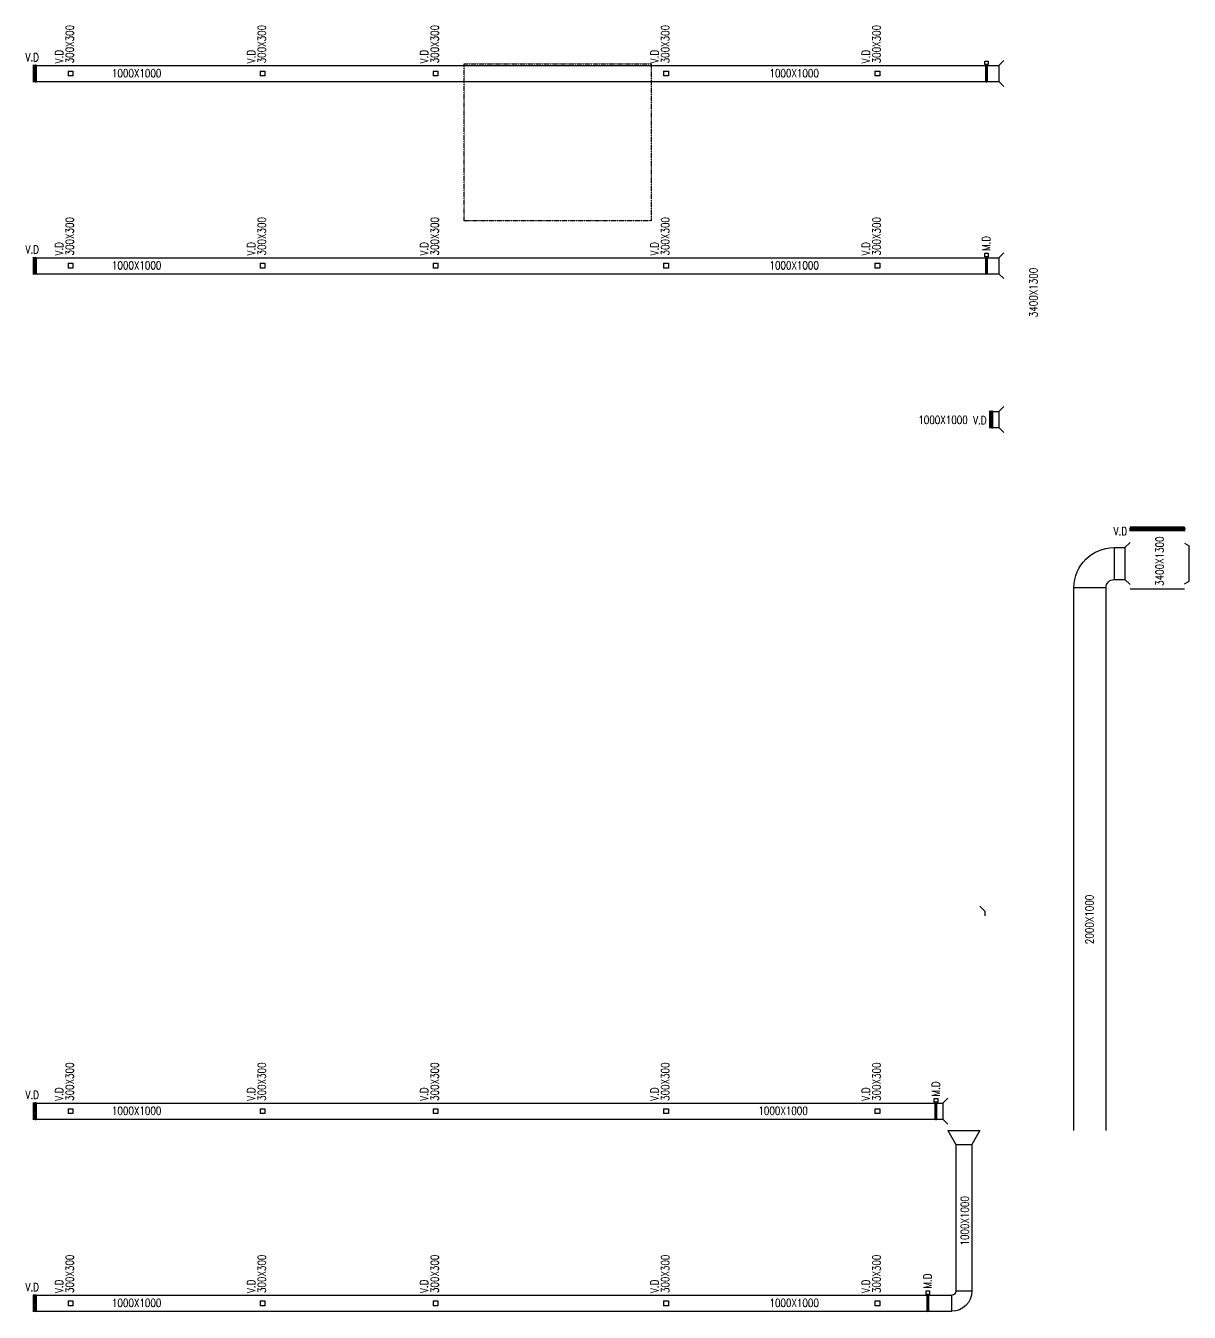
# Model space of a CAD drawing. Extents: x -255138 to 664740, y -29000 to 131250.
# Drawn here: x -255138 to -182465, y 7240 to 87589 of the extents above; entities that cross this region are included whole.
import ezdxf
from ezdxf.enums import TextEntityAlignment as Align

# ---------------------------------------------------------------- set-up
doc = ezdxf.new("R2010")
doc.units = 0
doc.header["$LTSCALE"] = 10
doc.linetypes.add('XFM1D40-200k$0$CENTER', pattern=[2, 1.25, -0.25, 0.25, -0.25])
doc.linetypes.add('XFM1D40-200k$0$HIDDEN2', pattern=[0.1875, 0.125, -0.0625])
for name, color, linetype in [('XFM1D40-200k$0$M-CWTR-TEXT', 4, 'Continuous'), ('XFM1D40-200k$0$M-DUCT-FLAN-L', 3, 'Continuous'), ('XFM1D40-200k$0$M-HVAC-CMDUCT', 150, 'Continuous'), ('XFM1D40-200k$0$M-HVAC-DAPR', 3, 'Continuous')]:
    doc.layers.add(name, color=color, linetype=linetype)
doc.styles.add('XFM1D40-200k$0$12P7-XCM2P10$0$AA-TXT', font='simplex.shx', dxfattribs={"bigfont": 'china.shx'})

# ---------------------------------------------------------------- blocks, each defined once
blk = doc.blocks.new('XFM1D40-200k$0$H-PD')
at = {"layer": 'XFM1D40-200k$0$M-HVAC-DAPR', "ltscale": 0.5}
blk.add_lwpolyline([(-5.5, 11.1), (-5.5, 0), (5.5, 0), (5.5, 11.1)], close=True, dxfattribs=at)
blk = doc.blocks.new('XFM1D40-200k$0$90-DUCT-0.75D')
for p, q in [((-125, 75), (-25, 75)), ((0, -50), (0, 50))]:
    blk.add_line(p, q)
for radius in [125, 25]:
    blk.add_arc((0, 75), radius, 180, 270)
blk = doc.blocks.new('XFM1D40-200k')
at = {"linetype": 'XFM1D40-200k$0$CENTER'}
blk.add_lwpolyline([(-227747, 85200), (-216071, 85200), (-216071, 75412), (-227747, 75412)], close=True, dxfattribs=at)
at = {"layer": 'XFM1D40-200k$0$M-DUCT-FLAN-L'}
for p, q in [((-254674, 85139), (-254674, 84061)), ((-254583, 85100), (-254674, 85100)), ((-254656, 85100), (-254656, 84101)), ((-254628, 85100), (-254628, 84101)), ((-254601, 85100), (-254601, 84101)), ((-254583, 85139), (-254583, 84061)), ((-254583, 84101), (-254674, 84101)), ((-254674, 73139), (-254674, 72061)), ((-254583, 73139), (-254583, 72061)), ((-254583, 73100), (-254674, 73100)), ((-254656, 73100), (-254656, 72101)), ((-254628, 73100), (-254628, 72101)), ((-254601, 73100), (-254601, 72101)), ((-254583, 72101), (-254674, 72101)), ((-194937, 63539), (-194937, 62461)), ((-194847, 63500), (-194937, 63500)), ((-194920, 63500), (-194920, 62501)), ((-194892, 63500), (-194892, 62501)), ((-194865, 63500), (-194865, 62501)), ((-194847, 63539), (-194847, 62461)), ((-194847, 62501), (-194937, 62501)), ((-186204, 56162), (-182726, 56162)), ((-186204, 56072), (-182726, 56072)), ((-186165, 56162), (-186165, 56072)), ((-186165, 56145), (-182765, 56145)), ((-186165, 56117), (-182765, 56117)), ((-186165, 56089), (-182765, 56089)), ((-182765, 56162), (-182765, 56072)), ((-254674, 20339), (-254674, 19261)), ((-254583, 20300), (-254674, 20300)), ((-254656, 20300), (-254656, 19301)), ((-254628, 20300), (-254628, 19301)), ((-254601, 20300), (-254601, 19301)), ((-254583, 20339), (-254583, 19261)), ((-254583, 19301), (-254674, 19301)), ((-254674, 8339), (-254674, 7261)), ((-254583, 8300), (-254674, 8300)), ((-254656, 8300), (-254656, 7301)), ((-254628, 8300), (-254628, 7301)), ((-254601, 8300), (-254601, 7301)), ((-254583, 8339), (-254583, 7261)), ((-254583, 7301), (-254674, 7301))]:
    blk.add_line(p, q, dxfattribs=at)
at = {"layer": 'XFM1D40-200k$0$M-HVAC-CMDUCT'}
for p, q in [((-194364, 85100), (-194047, 85407)), ((-254483, 85100), (-194363, 85100)), ((-254483, 85100), (-254483, 84100)), ((-252493, 84750), (-252193, 84750)), ((-252493, 84750), (-252493, 84450)), ((-252193, 84450), (-252493, 84450)), ((-252193, 84750), (-252193, 84450)), ((-240497, 84750), (-240197, 84750)), ((-240497, 84750), (-240497, 84450)), ((-240197, 84450), (-240497, 84450)), ((-240197, 84750), (-240197, 84450)), ((-229697, 84750), (-229397, 84750)), ((-229697, 84750), (-229697, 84450)), ((-229397, 84450), (-229697, 84450)), ((-229397, 84750), (-229397, 84450)), ((-215297, 84750), (-214997, 84750)), ((-215297, 84750), (-215297, 84450)), ((-214997, 84450), (-215297, 84450)), ((-214997, 84750), (-214997, 84450)), ((-202097, 84750), (-201797, 84750)), ((-202097, 84750), (-202097, 84450)), ((-201797, 84450), (-202097, 84450)), ((-201797, 84750), (-201797, 84450)), ((-195177, 84100), (-195177, 85100)), ((-194364, 85100), (-194364, 84100)), ((-254483, 84100), (-194363, 84100)), ((-194364, 84100), (-194047, 83793)), ((-194364, 73100), (-194047, 73407)), ((-254483, 73100), (-194364, 73100)), ((-254483, 73100), (-254483, 72100)), ((-252493, 72750), (-252193, 72750)), ((-252493, 72750), (-252493, 72450)), ((-252193, 72450), (-252493, 72450)), ((-252193, 72750), (-252193, 72450)), ((-240497, 72750), (-240197, 72750)), ((-240497, 72750), (-240497, 72450)), ((-240197, 72450), (-240497, 72450)), ((-240197, 72750), (-240197, 72450)), ((-229697, 72750), (-229397, 72750)), ((-229697, 72750), (-229697, 72450)), ((-229397, 72450), (-229697, 72450)), ((-229397, 72750), (-229397, 72450)), ((-215297, 72750), (-214997, 72750)), ((-215297, 72750), (-215297, 72450)), ((-214997, 72450), (-215297, 72450)), ((-214997, 72750), (-214997, 72450)), ((-202097, 72750), (-201797, 72750)), ((-202097, 72750), (-202097, 72450)), ((-201797, 72450), (-202097, 72450)), ((-201797, 72750), (-201797, 72450)), ((-195177, 72100), (-195177, 73100)), ((-194364, 73100), (-194364, 72100)), ((-254483, 72100), (-194364, 72100)), ((-194364, 72100), (-194047, 71793)), ((-194747, 63500), (-194364, 63500)), ((-194747, 63500), (-194747, 62500)), ((-194364, 63500), (-194047, 63807)), ((-194364, 63500), (-194364, 62500)), ((-194747, 62500), (-194364, 62500)), ((-194364, 62500), (-194047, 62193)), ((-186165, 56262), (-182765, 56262)), ((-187165, 55000), (-186482, 55000)), ((-186482, 55000), (-186165, 55307)), ((-186482, 55000), (-186482, 53000)), ((-182765, 55273), (-182465, 55100)), ((-182465, 52900), (-182465, 55100)), ((-189665, 18591), (-189665, 52500)), ((-187665, 18591), (-187665, 52500)), ((-187165, 53000), (-186482, 53000)), ((-186482, 53000), (-186165, 52693)), ((-186165, 52421), (-182765, 52421)), ((-182765, 52727), (-182465, 52900)), ((-195230, 32300), (-195547, 32607)), ((-195230, 32300), (-195230, 32000)), ((-254483, 20300), (-197864, 20300)), ((-254483, 20300), (-254483, 19300)), ((-198333, 19300), (-198333, 20300)), ((-197864, 20300), (-197547, 20607)), ((-197864, 20300), (-197864, 19300)), ((-254483, 19300), (-197864, 19300)), ((-252493, 19950), (-252193, 19950)), ((-252493, 19950), (-252493, 19650)), ((-252193, 19650), (-252493, 19650)), ((-252193, 19950), (-252193, 19650)), ((-240497, 19950), (-240197, 19950)), ((-240497, 19950), (-240497, 19650)), ((-240197, 19650), (-240497, 19650)), ((-240197, 19950), (-240197, 19650)), ((-229697, 19950), (-229397, 19950)), ((-229697, 19950), (-229697, 19650)), ((-229397, 19650), (-229697, 19650)), ((-229397, 19950), (-229397, 19650)), ((-215297, 19950), (-214997, 19950)), ((-215297, 19950), (-215297, 19650)), ((-214997, 19650), (-215297, 19650)), ((-214997, 19950), (-214997, 19650)), ((-202097, 19950), (-201797, 19950)), ((-202097, 19950), (-202097, 19650)), ((-201797, 19650), (-202097, 19650)), ((-201797, 19950), (-201797, 19650)), ((-197864, 19300), (-197547, 18993)), ((-197547, 18591), (-197047, 17725)), ((-197547, 18591), (-195547, 18591)), ((-195547, 18591), (-196047, 17725)), ((-197047, 17725), (-196047, 17725)), ((-197047, 17725), (-197047, 8550)), ((-196047, 17725), (-196047, 8550)), ((-254483, 8300), (-197297, 8300)), ((-254483, 8300), (-254483, 7300)), ((-198841, 7300), (-198841, 8300)), ((-254483, 7300), (-197297, 7300)), ((-252493, 7950), (-252193, 7950)), ((-252493, 7950), (-252493, 7650)), ((-252193, 7650), (-252493, 7650)), ((-252193, 7950), (-252193, 7650)), ((-240497, 7950), (-240197, 7950)), ((-240497, 7950), (-240497, 7650)), ((-240197, 7650), (-240497, 7650)), ((-240197, 7950), (-240197, 7650)), ((-229697, 7950), (-229397, 7950)), ((-229697, 7950), (-229697, 7650)), ((-229397, 7650), (-229697, 7650)), ((-229397, 7950), (-229397, 7650)), ((-215297, 7950), (-214997, 7950)), ((-215297, 7950), (-215297, 7650)), ((-214997, 7650), (-215297, 7650)), ((-214997, 7950), (-214997, 7650)), ((-202097, 7950), (-201797, 7950)), ((-202097, 7950), (-202097, 7650)), ((-201797, 7650), (-202097, 7650)), ((-201797, 7950), (-201797, 7650))]:
    blk.add_line(p, q, dxfattribs=at)
at = {"layer": 'XFM1D40-200k$0$M-HVAC-DAPR', "linetype": 'XFM1D40-200k$0$HIDDEN2', "ltscale": 0.5}
for p, q in [((-254533, 85160), (-254533, 84040)), ((-195127, 84040), (-195127, 85160)), ((-254533, 73160), (-254533, 72040)), ((-195127, 72040), (-195127, 73160)), ((-194797, 63560), (-194797, 62440)), ((-186225, 56212), (-182705, 56212)), ((-254533, 20360), (-254533, 19240)), ((-198283, 19240), (-198283, 20360)), ((-254533, 8360), (-254533, 7240)), ((-198791, 7240), (-198791, 8360))]:
    blk.add_line(p, q, dxfattribs=at)
at = {"layer": 'XFM1D40-200k$0$M-HVAC-DAPR', "ltscale": 0.5}
for points in [[(-254583, 84100), (-254483, 84100), (-254483, 85100), (-254583, 85100)], [(-195077, 85100), (-195177, 85100), (-195177, 84100), (-195077, 84100)], [(-254583, 72100), (-254483, 72100), (-254483, 73100), (-254583, 73100)], [(-195077, 73100), (-195177, 73100), (-195177, 72100), (-195077, 72100)], [(-194847, 62500), (-194747, 62500), (-194747, 63500), (-194847, 63500)], [(-182765, 56162), (-182765, 56262), (-186165, 56262), (-186165, 56162)], [(-254583, 19300), (-254483, 19300), (-254483, 20300), (-254583, 20300)], [(-198233, 20300), (-198333, 20300), (-198333, 19300), (-198233, 19300)], [(-254583, 7300), (-254483, 7300), (-254483, 8300), (-254583, 8300)], [(-198741, 8300), (-198841, 8300), (-198841, 7300), (-198741, 7300)]]:
    blk.add_lwpolyline(points, close=True, dxfattribs=at)
at = {"layer": 'XFM1D40-200k$0$M-HVAC-CMDUCT', "xscale": -20, "yscale": 20, "zscale": 20, "rotation": 180}
blk.add_blockref('XFM1D40-200k$0$90-DUCT-0.75D', (-187165, 54000), dxfattribs=at)
at = {"layer": 'XFM1D40-200k$0$M-HVAC-CMDUCT', "xscale": -10, "yscale": 10, "zscale": 10}
blk.add_blockref('XFM1D40-200k$0$90-DUCT-0.75D', (-197297, 7800), dxfattribs=at)
at = {"layer": 'XFM1D40-200k$0$M-HVAC-DAPR', "ltscale": 0.5, "xscale": -20, "yscale": 20, "zscale": 20}
for p in [(-195127, 85160), (-195127, 73160), (-198283, 20360), (-198791, 8360)]:
    blk.add_blockref('XFM1D40-200k$0$H-PD', p, dxfattribs=at)
at = {"layer": 'XFM1D40-200k$0$M-CWTR-TEXT', "style": 'XFM1D40-200k$0$12P7-XCM2P10$0$AA-TXT', "width": 0.8}
for s, p in [('300X300', (-252392, 85240)), ('300X300', (-240396, 85240)), ('300X300', (-229596, 85240)), ('300X300', (-215196, 85240)), ('300X300', (-201996, 85240)), ('V.D', (-253058, 85240)), ('V.D', (-241062, 85240)), ('V.D', (-230262, 85240)), ('V.D', (-215862, 85240)), ('V.D', (-202662, 85240)), ('300X300', (-252392, 73240)), ('300X300', (-240396, 73240)), ('300X300', (-229596, 73240)), ('300X300', (-215196, 73240)), ('300X300', (-201996, 73240)), ('V.D', (-253058, 73240)), ('V.D', (-241062, 73240)), ('V.D', (-230262, 73240)), ('V.D', (-215862, 73240)), ('V.D', (-202662, 73240)), ('3400X1300', (-192198, 69387)), ('3400X1300', (-184316, 52606)), ('2000X1000', (-188699, 30232)), ('300X300', (-252392, 20440)), ('300X300', (-240396, 20440)), ('300X300', (-229596, 20440)), ('300X300', (-215196, 20440)), ('300X300', (-201996, 20440)), ('V.D', (-253058, 20440)), ('V.D', (-241062, 20440)), ('V.D', (-230262, 20440)), ('V.D', (-215862, 20440)), ('V.D', (-202662, 20440)), ('1000X1000', (-196486, 11407)), ('300X300', (-252392, 8440)), ('300X300', (-240396, 8440)), ('300X300', (-229596, 8440)), ('300X300', (-215196, 8440)), ('300X300', (-201996, 8440)), ('V.D', (-253058, 8440)), ('V.D', (-241062, 8440)), ('V.D', (-230262, 8440)), ('V.D', (-215862, 8440)), ('V.D', (-202662, 8440))]:
    blk.add_text(s, height=500, rotation=90, dxfattribs=at).set_placement(p, align=Align.MIDDLE_LEFT)
for s, p in [('V.D', (-255155, 85615)), ('1000X1000', (-249753, 84622)), ('1000X1000', (-208686, 84622)), ('V.D', (-255155, 73615)), ('1000X1000', (-249753, 72622)), ('1000X1000', (-208686, 72622)), ('1000X1000', (-199386, 62972)), ('V.D', (-195964, 62951)), ('V.D', (-187191, 56022)), ('V.D', (-255155, 20815)), ('1000X1000', (-249753, 19822)), ('1000X1000', (-209377, 19822)), ('V.D', (-255155, 8815)), ('1000X1000', (-249753, 7822)), ('1000X1000', (-208686, 7822))]:
    blk.add_text(s, height=500, dxfattribs=at).set_placement(p, align=Align.MIDDLE_LEFT)
for p in [(-195144, 73986, 0), (-198299, 21186, 0), (-198808, 9186, 0)]:
    blk.add_text('M.D', height=500, rotation=90, dxfattribs=at).set_placement(p, align=Align.MIDDLE_CENTER)

msp = doc.modelspace()

# ---------------------------------------------------------------- block references
msp.add_blockref('XFM1D40-200k', (0, 0))

doc.saveas('drawing.dxf')
